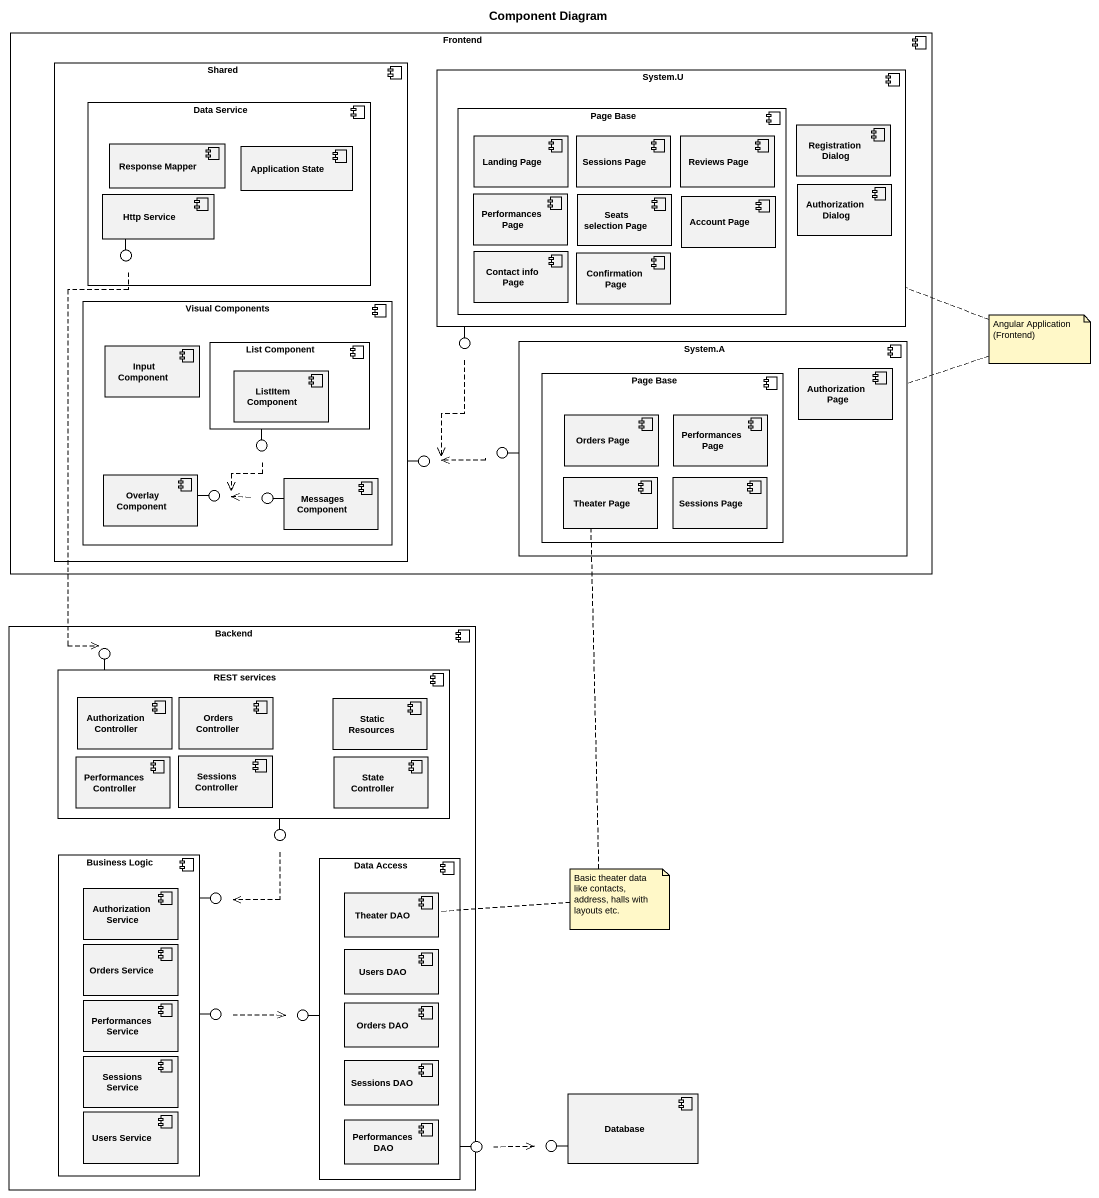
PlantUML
@startuml
title Component Diagram
component Frontend {
  component Shared {
    component "Data Service" as Data_Service {
      component "Response Mapper" as Response_Mapper
      component "Application State" as Application_State
      component "Http Service" as Http_Service
    }
    component "Visual Components" as Visual_Components {
      component "Input Component" as Input_Component
      component "List Component" as List_Component {
        component "ListItem Component" as ListItem_Component
      }
      component "Overlay Component" as Overlay_Component
      component "Messages Component" as Messages_Component
    }
  }
  component "System.U" as System_U {
    component "Page Base" as Page_Base {
      component "Landing Page" as Landing_Page
      component "Sessions Page" as Sessions_Page
      component "Reviews Page" as Reviews_Page
      component "Performances Page" as Performances_Page
      component "Seats selection Page" as Seats_selection_Page
      component "Account Page" as Account_Page
      component "Contact info Page" as Contact_info_Page
      component "Confirmation Page" as Confirmation_Page
    }
    component "Registration Dialog" as Registration_Dialog
    component "Authorization Dialog" as Authorization_Dialog
  }
  component "System.A" as System_A {
    component "Page Base" as Page_Base_2 {
      component "Orders Page" as Orders_Page
      component "Performances Page" as Performances_Page_2
      component "Theater Page" as Theater_Page
      component "Sessions Page" as Sessions_Page_2
    }
    component "Authorization Page" as Authorization_Page
  }
}
() " " as lollipop1
() " " as lollipop2
() " " as lollipop3
() " " as lollipop4
() " " as lollipop5
() " " as lollipop6
() " " as lollipop7
component Backend {
  component "REST services" as REST_services {
    component "Authorization Controller" as Authorization_Controller
    component "Orders Controller" as Orders_Controller
    component "Static Resources" as Static_Resources
    component "Performances Controller" as Performances_Controller
    component "Sessions Controller" as Sessions_Controller
    component "State Controller" as State_Controller
  }
  component "Business Logic" as Business_Logic {
    component "Authorization Service" as Authorization_Service
    component "Orders Service" as Orders_Service
    component "Performances Service" as Performances_Service
    component "Sessions Service" as Sessions_Service
    component "Users Service" as Users_Service
  }
  component "Data Access" as Data_Access {
    component "Theater DAO" as Theater_DAO
    component "Users DAO" as Users_DAO
    component "Orders DAO" as Orders_DAO
    component "Sessions DAO" as Sessions_DAO
    component "Performances DAO" as Performances_DAO
  }
}
() " " as lollipop8
() " " as lollipop9
() " " as lollipop10
() " " as lollipop11
() " " as lollipop12
component "Database" as Database_
() " " as lollipop13
() " " as lollipop14
Http_Service -- lollipop1
System_U -- lollipop2
List_Component -- lollipop3
Shared -- lollipop4
System_A -left- lollipop5
Overlay_Component -right- lollipop6
Messages_Component -left- lollipop7
REST_services -up- lollipop8
REST_services -- lollipop9
Business_Logic -up- lollipop10
Business_Logic -right- lollipop11
Data_Access -left- lollipop12
Data_Access -- lollipop13
Database_ -left- lollipop14
lollipop1 ..> lollipop8
lollipop2 ..> lollipop4
lollipop3 ..> lollipop6
lollipop5 .left.> lollipop4
lollipop7 .left.> lollipop6
lollipop9 ..> lollipop10
lollipop11 .right.> lollipop12
lollipop13 .right.> lollipop14
note as N1
  Angular Application
  (Frontend)
end note
N1 .. System_A
N1 .. System_U
note as N2
  Basic theater data like contacts, address, halls with layouts etc.
end note
N2 .. Theater_DAO
N2 .. Theater_Page
@enduml
